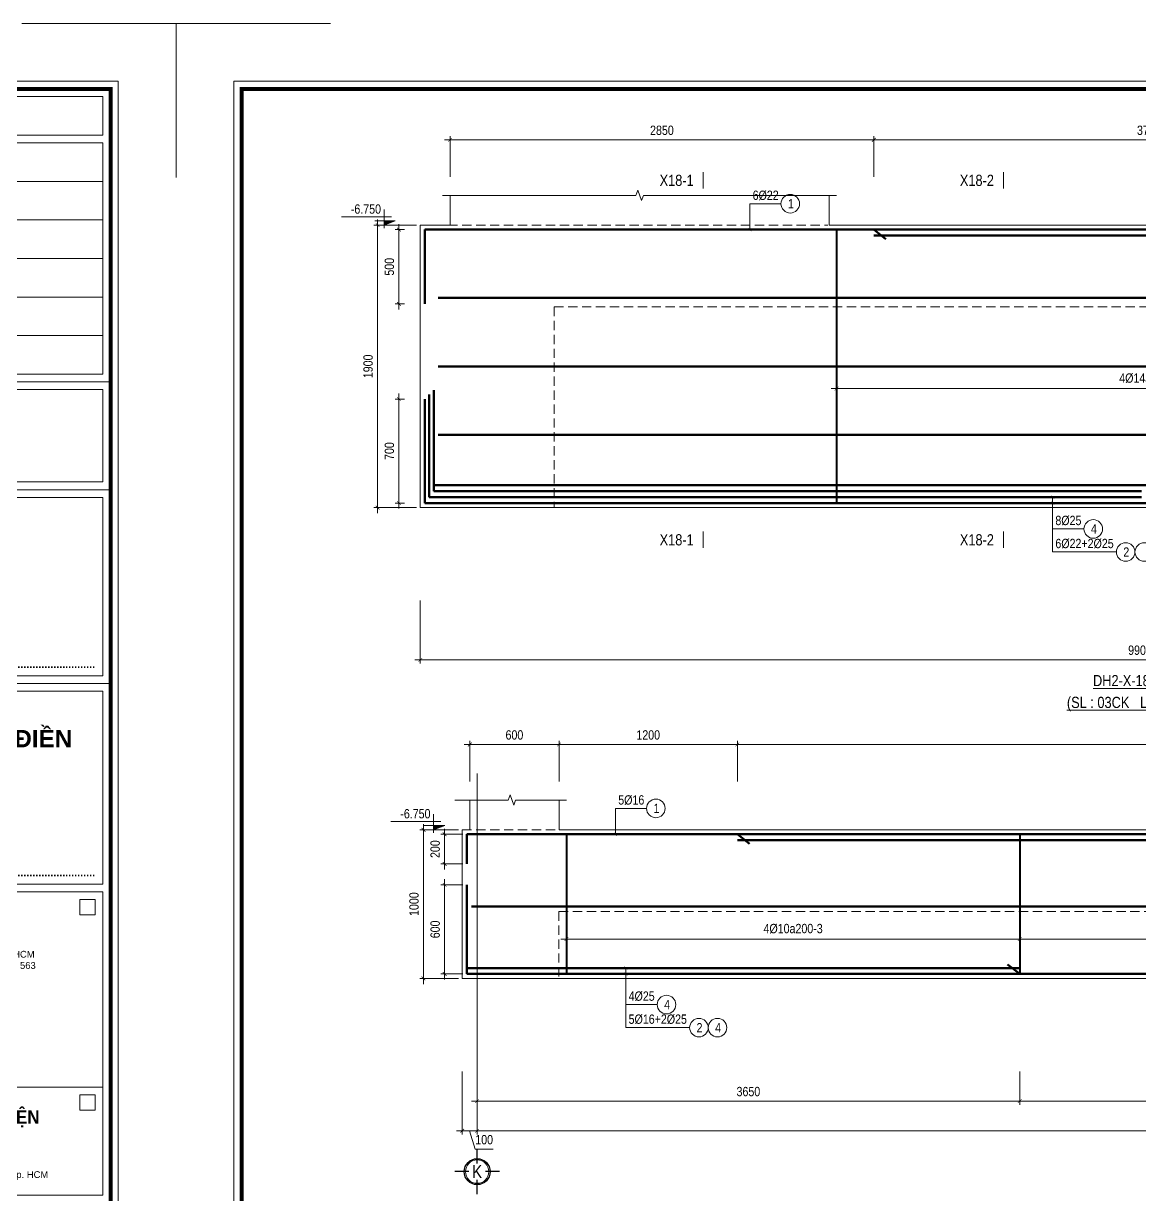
# Model space of a CAD drawing. Header units: millimetres. Extents: x 3014920 to 3563667, y -1638653 to -1356471.
# Drawn here: x 3235599 to 3243106, y -1593807 to -1585927 of the extents above; entities that cross this region are included whole.
import ezdxf
from ezdxf.enums import TextEntityAlignment as Align
from ezdxf.xclip import XClip

# ---------------------------------------------------------------- set-up
doc = ezdxf.new("R2010")
doc.units = ezdxf.units.MM
doc.header["$MEASUREMENT"] = 0
doc.header["$XCLIPFRAME"] = 0
doc.header["$PDMODE"] = 2
for name, pattern in [('6 TANG DIEN HINH 14-15$0$ACAD_ISO10W100', [18, 12, -3, 0, -3]), ('ACAD_ISO04W100', [30, 24, -3, 0, -3]), ('HIDDEN', [0.375, 0.25, -0.125])]:
    doc.linetypes.add(name, pattern=pattern)
doc.layers.get('0').update_dxf_attribs({"lineweight": 9})
doc.layers.get('Defpoints').update_dxf_attribs({"color": 10, "lineweight": 0})
for name, color, linetype, lineweight in [('2', 2, 'Continuous', 20), ('CDAI', 21, 'Continuous', 40), ('CTHEP', 50, 'Continuous', 50), ('DBAO', 90, 'Continuous', 13), ('DGIONG', 130, 'Continuous', 13), ('HATCH', 154, 'Continuous', 9), ('KTH', 154, 'Continuous', 9), ('Net khuat', 8, 'HIDDEN', 13), ('TEXT', 7, 'Continuous', 15), ('TEXT P X', 1, 'Continuous', 9), ('TRUC', 251, 'ACAD_ISO04W100', 9)]:
    doc.layers.add(name, color=color, linetype=linetype, lineweight=lineweight)
doc.layers.add('8', color=8, linetype='Continuous')
doc.styles.add('CHG_XX_Khung ten$0$A1 BORDER$0$ARIAL', font='arial.ttf')
doc.styles.add('CHG_XX_Khung ten$0$A1 BORDER$0$Arial - Bold', font='arialbd.ttf', dxfattribs={"height": 2.5})
doc.styles.add('CHG_XX_Khung ten$0$A1 BORDER$0$Title Block DD$0$Arial - Bold', font='arialbd.ttf', dxfattribs={"height": 2.5})
doc.styles.add('HELVECONDENSE', font='VHELVCN_0.TTF')
doc.styles.add('Star-HelCon', font='VHELVCN_0.TTF')
doc.styles.add('TTP-HelCon', font='VHELVCN_0.TTF')
doc.styles.add('VNI-HELVE-CONDENSE', font='VHELVCN_0.TTF')
doc.dimstyles.new('kc-25', dxfattribs={"dimtxt": 62.5, "dimasz": 20, "dimexe": 20, "dimexo": 50, "dimgap": 25, "dimtad": 3, "dimdec": 0, "dimzin": 0, "dimdsep": 46, "dimtxsty": 'VNI-HELVE-CONDENSE', "dimblk": 'DIM', "dimcen": 2.5, "dimclrd": 256, "dimclre": 154, "dimclrt": 7, "dimaunit": 1, "dimadec": 0, "dimazin": 0, "dimtfac": 1, "dimtdec": 0, "dimtix": 1, "dimtmove": 0, "dimatfit": 3, "dimldrblk": 'DOT', "dimfxl": 1, "dimtolj": 1, "dimtzin": 0, "dimarcsym": 0})
doc.dimstyles.new('TTP-25', dxfattribs={"dimscale": 25, "dimtxt": 2.5, "dimasz": 1, "dimexe": 1, "dimexo": 1, "dimgap": 0.09, "dimtad": 0, "dimdec": 4, "dimrnd": 1, "dimzin": 9, "dimdsep": 46, "dimtxsty": 'TTP-HelCon', "dimblk": 'ARCHTICK', "dimcen": 0.09, "dimdle": 1.5, "dimclrd": 256, "dimclre": 256, "dimclrt": 7, "dimadec": 0, "dimazin": 0, "dimtfac": 1, "dimtdec": 4, "dimtmove": 0, "dimatfit": 3, "dimldrblk": 'ARCHTICK', "dimfxl": 1, "dimtvp": 1, "dimtolj": 1, "dimtzin": 0, "dimarcsym": 0})

# ---------------------------------------------------------------- blocks, each defined once
blk = doc.blocks.new('_ArchTick')
at = {"color": 0, "linetype": 'ByBlock', "const_width": 0.15}
blk.add_lwpolyline([(-0.5, -0.5), (0.5, 0.5)], dxfattribs=at)
blk = doc.blocks.new('*D1313')
at = {"layer": 'Defpoints', "color": 0, "transparency": 16777216}
for p in [(9670, -1910.2), (-230, -2470), (9670, -2895)]:
    blk.add_point(p, dxfattribs=at)
at = {"layer": 'KTH', "lineweight": -2, "transparency": 16777216}
for p, q in [((9670, -1935.2), (9670, -2920)), ((-230, -2495), (-230, -2920)), ((-267.5, -2895), (9707.5, -2895))]:
    blk.add_line(p, q, dxfattribs=at)
at = {"layer": 'KTH', "lineweight": -2, "transparency": 16777216, "xscale": 25, "yscale": 25, "zscale": 25, "rotation": 180}
blk.add_blockref('_ArchTick', (-230, -2895), dxfattribs=at)
at = {"layer": 'KTH', "lineweight": -2, "transparency": 16777216, "xscale": 25, "yscale": 25, "zscale": 25}
blk.add_blockref('_ArchTick', (9670, -2895), dxfattribs=at)
at = {"layer": 'KTH', "color": 7, "transparency": 16777216, "insert": (4720, -2830.1), "char_height": 62.5, "attachment_point": 5, "style": 'TTP-HelCon'}
blk.add_mtext('\\A1;9900/11250', dxfattribs=at)
blk = doc.blocks.new('DIM')
h = blk.add_hatch(color=1)
h.paths.add_polyline_path([(0.49, 0.29, 1), (0.29, 0.49), (-0.19, 0), (0.19, 0)])
h.paths.add_polyline_path([(0.19, 0), (-0.19, 0), (-0.49, -0.29, 1), (-0.29, -0.49)])
at = {"color": 9}
for p, q in [((-0.19, 0), (-1.5, 0)), ((0.19, 0), (1.5, 0))]:
    blk.add_line(p, q, dxfattribs=at)
at = {"color": 1}
for p, q in [((-0.49, -0.29), (0.29, 0.49)), ((-0.29, -0.49), (0.49, 0.29)), ((-0.19, 0), (0.19, 0))]:
    blk.add_line(p, q, dxfattribs=at)
blk.add_arc((-0.39, -0.39), 0.138, 135, 315, dxfattribs=at)
blk = doc.blocks.new('*D1314')
at = {"layer": 'Defpoints', "color": 0, "transparency": 16777216}
for p in [(2570, -572.9), (6770, -572.9), (6770, -1070)]:
    blk.add_point(p, dxfattribs=at)
at = {"layer": 'KTH', "lineweight": -2, "transparency": 16777216}
for p, q in [((2570, -597.9), (2570, -1095)), ((6770, -597.9), (6770, -1095)), ((2532.5, -1070), (6807.5, -1070))]:
    blk.add_line(p, q, dxfattribs=at)
at = {"layer": 'KTH', "lineweight": -2, "transparency": 16777216, "xscale": 25, "yscale": 25, "zscale": 25, "rotation": 180}
blk.add_blockref('_ArchTick', (2570, -1070), dxfattribs=at)
at = {"layer": 'KTH', "lineweight": -2, "transparency": 16777216, "xscale": 25, "yscale": 25, "zscale": 25}
blk.add_blockref('_ArchTick', (6770, -1070), dxfattribs=at)
at = {"layer": 'KTH', "color": 7, "transparency": 16777216, "insert": (4670, -1000.1), "char_height": 62.5, "attachment_point": 5, "style": 'TTP-HelCon'}
blk.add_mtext('\\A1;4Þ14a150-3', dxfattribs=at)
blk = doc.blocks.new('*D1316')
at = {"layer": 'Defpoints', "color": 0, "transparency": 16777216}
for p in [(2820, 604), (2820, 330), (6520, 330)]:
    blk.add_point(p, dxfattribs=at)
at = {"layer": 'KTH', "lineweight": -2, "transparency": 16777216}
for p, q in [((6557.5, 604), (2782.5, 604)), ((2820, 355), (2820, 629)), ((6520, 355), (6520, 629))]:
    blk.add_line(p, q, dxfattribs=at)
at = {"layer": 'KTH', "lineweight": -2, "transparency": 16777216, "xscale": 25, "yscale": 25, "zscale": 25, "rotation": 180}
blk.add_blockref('_ArchTick', (2820, 604), dxfattribs=at)
at = {"layer": 'KTH', "lineweight": -2, "transparency": 16777216, "xscale": 25, "yscale": 25, "zscale": 25}
blk.add_blockref('_ArchTick', (6520, 604), dxfattribs=at)
at = {"layer": 'KTH', "color": 7, "transparency": 16777216, "insert": (4670, 667.8), "char_height": 62.5, "attachment_point": 5, "style": 'TTP-HelCon'}
blk.add_mtext('\\A1;3700', dxfattribs=at)
blk = doc.blocks.new('*D1317')
at = {"layer": 'Defpoints', "color": 0, "transparency": 16777216}
for p in [(-30, 604), (-30, 330), (2820, 330)]:
    blk.add_point(p, dxfattribs=at)
at = {"layer": 'KTH', "lineweight": -2, "transparency": 16777216}
for p, q in [((2857.5, 604), (-67.5, 604)), ((-30, 355), (-30, 629)), ((2820, 355), (2820, 629))]:
    blk.add_line(p, q, dxfattribs=at)
at = {"layer": 'KTH', "lineweight": -2, "transparency": 16777216, "xscale": 25, "yscale": 25, "zscale": 25, "rotation": 180}
blk.add_blockref('_ArchTick', (-30, 604), dxfattribs=at)
at = {"layer": 'KTH', "lineweight": -2, "transparency": 16777216, "xscale": 25, "yscale": 25, "zscale": 25}
blk.add_blockref('_ArchTick', (2820, 604), dxfattribs=at)
at = {"layer": 'KTH', "color": 7, "transparency": 16777216, "insert": (1395, 667.8), "char_height": 62.5, "attachment_point": 5, "style": 'TTP-HelCon'}
blk.add_mtext('\\A1;2850', dxfattribs=at)
blk = doc.blocks.new('MC')
at = {"layer": 'CTHEP', "const_width": 10, "elevation": 0}
blk.add_lwpolyline([(36, 150), (36, 0)], dxfattribs=at)
at = {"layer": 'TEXT', "style": 'TTP-HelCon'}
blk.add_attdef('A', text='', height=100, dxfattribs=at).set_placement((-50, 26), align=Align.RIGHT)
blk = doc.blocks.new('*D1318')
at = {"layer": 'Defpoints', "color": 0, "transparency": 16777216}
for p in [(-312.1, 0), (-374.2, -500), (-312.1, -500)]:
    blk.add_point(p, dxfattribs=at)
at = {"layer": 'KTH', "lineweight": -2, "transparency": 16777216}
for p, q in [((-337.1, 0), (-399.2, 0)), ((-374.2, 37.5), (-374.2, -537.5)), ((-337.1, -500), (-399.2, -500))]:
    blk.add_line(p, q, dxfattribs=at)
at = {"layer": 'KTH', "lineweight": -2, "transparency": 16777216, "xscale": 25, "yscale": 25, "zscale": 25}
for p, rotation in [((-374.2, 0), 90), ((-374.2, -500), 270)]:
    blk.add_blockref('_ArchTick', p, dxfattribs=dict(at, rotation=rotation))
at = {"layer": 'KTH', "color": 7, "transparency": 16777216, "insert": (-438.1, -250), "char_height": 62.5, "attachment_point": 5, "rotation": 90, "style": 'TTP-HelCon'}
blk.add_mtext('\\A1;500', dxfattribs=at)
blk = doc.blocks.new('*D1319')
at = {"layer": 'Defpoints', "color": 0, "transparency": 16777216}
for p in [(-312.1, -1140), (-374.2, -1840), (-312.1, -1840)]:
    blk.add_point(p, dxfattribs=at)
at = {"layer": 'KTH', "lineweight": -2, "transparency": 16777216}
for p, q in [((-374.2, -1102.5), (-374.2, -1877.5)), ((-337.1, -1140), (-399.2, -1140)), ((-337.1, -1840), (-399.2, -1840))]:
    blk.add_line(p, q, dxfattribs=at)
at = {"layer": 'KTH', "lineweight": -2, "transparency": 16777216, "xscale": 25, "yscale": 25, "zscale": 25}
for p, rotation in [((-374.2, -1140), 90), ((-374.2, -1840), 270)]:
    blk.add_blockref('_ArchTick', p, dxfattribs=dict(at, rotation=rotation))
at = {"layer": 'KTH', "color": 7, "transparency": 16777216, "insert": (-438.1, -1490), "char_height": 62.5, "attachment_point": 5, "rotation": 90, "style": 'TTP-HelCon'}
blk.add_mtext('\\A1;700', dxfattribs=at)
blk = doc.blocks.new('CODE')
at = {"layer": 'DBAO'}
for p, q in [((-62.5, -20), (-62.5, 105)), ((-62.5, 0), (-137.5, 30)), ((-137.5, 30), (0, 30)), ((-137.5, 0), (0, 0)), ((-112.5, 55), (223.6, 55))]:
    blk.add_line(p, q, dxfattribs=at)
at = {"layer": 'HATCH', "color": 1}
blk.add_solid([(-62.5, 0), (-137.5, 30), (-62.5, 30)], dxfattribs=at)
blk = doc.blocks.new('*D1322')
at = {"layer": 'Defpoints', "color": 0, "transparency": 16777216}
for p in [(-517.4, 30), (-230, 30), (-230, -1870)]:
    blk.add_point(p, dxfattribs=at)
at = {"layer": 'KTH', "lineweight": -2, "transparency": 16777216}
for p, q in [((-255, 30), (-542.4, 30)), ((-517.4, -1907.5), (-517.4, 67.5)), ((-255, -1870), (-542.4, -1870))]:
    blk.add_line(p, q, dxfattribs=at)
at = {"layer": 'KTH', "lineweight": -2, "transparency": 16777216, "xscale": 25, "yscale": 25, "zscale": 25}
for p, rotation in [((-517.4, 30), 90), ((-517.4, -1870), 270)]:
    blk.add_blockref('_ArchTick', p, dxfattribs=dict(at, rotation=rotation))
at = {"layer": 'KTH', "color": 7, "transparency": 16777216, "insert": (-581.2, -920), "char_height": 62.5, "attachment_point": 5, "rotation": 90, "style": 'TTP-HelCon'}
blk.add_mtext('\\A1;1900', dxfattribs=at)
blk = doc.blocks.new('*D1884')
at = {"layer": 'Defpoints', "color": 0, "transparency": 16777216}
for p in [(45046.6, -4494.2), (44785.1, -5494.2), (45046.6, -5494.2)]:
    blk.add_point(p, dxfattribs=at)
at = {"layer": 'KTH', "lineweight": -2, "transparency": 16777216}
for p, q in [((44785.1, -4456.7), (44785.1, -5531.7)), ((45021.6, -4494.2), (44760.1, -4494.2)), ((45021.6, -5494.2), (44760.1, -5494.2))]:
    blk.add_line(p, q, dxfattribs=at)
at = {"layer": 'KTH', "lineweight": -2, "transparency": 16777216, "xscale": 25, "yscale": 25, "zscale": 25}
for p, rotation in [((44785.1, -4494.2), 90), ((44785.1, -5494.2), 270)]:
    blk.add_blockref('_ArchTick', p, dxfattribs=dict(at, rotation=rotation))
at = {"layer": 'KTH', "color": 7, "transparency": 16777216, "insert": (44721.3, -4994.2), "char_height": 62.5, "attachment_point": 5, "rotation": 90, "style": 'TTP-HelCon'}
blk.add_mtext('\\A1;1000', dxfattribs=at)
blk = doc.blocks.new('*D1885')
at = {"layer": 'Defpoints', "color": 0, "transparency": 16777216}
for p in [(45075.6, -4524.2), (44927.4, -4724.2), (45075.6, -4724.2)]:
    blk.add_point(p, dxfattribs=at)
at = {"layer": 'KTH', "lineweight": -2, "transparency": 16777216}
for p, q in [((44927.4, -4486.7), (44927.4, -4761.7)), ((45050.6, -4524.2), (44902.4, -4524.2)), ((45050.6, -4724.2), (44902.4, -4724.2))]:
    blk.add_line(p, q, dxfattribs=at)
at = {"layer": 'KTH', "lineweight": -2, "transparency": 16777216, "xscale": 25, "yscale": 25, "zscale": 25}
for p, rotation in [((44927.4, -4524.2), 90), ((44927.4, -4724.2), 270)]:
    blk.add_blockref('_ArchTick', p, dxfattribs=dict(at, rotation=rotation))
at = {"layer": 'KTH', "color": 7, "transparency": 16777216, "insert": (44863.6, -4624.2), "char_height": 62.5, "attachment_point": 5, "rotation": 90, "style": 'TTP-HelCon'}
blk.add_mtext('\\A1;200', dxfattribs=at)
blk = doc.blocks.new('*D1886')
at = {"layer": 'Defpoints', "color": 0, "transparency": 16777216}
for p in [(45075.6, -4864.2), (44927.4, -5464.2), (45075.6, -5464.2)]:
    blk.add_point(p, dxfattribs=at)
at = {"layer": 'KTH', "lineweight": -2, "transparency": 16777216}
for p, q in [((45050.6, -4864.2), (44902.4, -4864.2)), ((44927.4, -4826.7), (44927.4, -5501.7)), ((45050.6, -5464.2), (44902.4, -5464.2))]:
    blk.add_line(p, q, dxfattribs=at)
at = {"layer": 'KTH', "lineweight": -2, "transparency": 16777216, "xscale": 25, "yscale": 25, "zscale": 25}
for p, rotation in [((44927.4, -4864.2), 90), ((44927.4, -5464.2), 270)]:
    blk.add_blockref('_ArchTick', p, dxfattribs=dict(at, rotation=rotation))
at = {"layer": 'KTH', "color": 7, "transparency": 16777216, "insert": (44863.6, -5164.2), "char_height": 62.5, "attachment_point": 5, "rotation": 90, "style": 'TTP-HelCon'}
blk.add_mtext('\\A1;600', dxfattribs=at)
blk = doc.blocks.new('*D1887')
at = {"layer": 'Defpoints', "color": 0, "transparency": 16777216}
for p in [(45696.6, -3920.2), (45096.6, -4194.2), (45696.6, -4194.2)]:
    blk.add_point(p, dxfattribs=at)
at = {"layer": 'KTH', "lineweight": -2, "transparency": 16777216}
for p, q in [((45059.1, -3920.2), (45734.1, -3920.2)), ((45096.6, -4169.2), (45096.6, -3895.2)), ((45696.6, -4169.2), (45696.6, -3895.2))]:
    blk.add_line(p, q, dxfattribs=at)
at = {"layer": 'KTH', "lineweight": -2, "transparency": 16777216, "xscale": 25, "yscale": 25, "zscale": 25, "rotation": 180}
blk.add_blockref('_ArchTick', (45096.6, -3920.2), dxfattribs=at)
at = {"layer": 'KTH', "lineweight": -2, "transparency": 16777216, "xscale": 25, "yscale": 25, "zscale": 25}
blk.add_blockref('_ArchTick', (45696.6, -3920.2), dxfattribs=at)
at = {"layer": 'KTH', "color": 7, "transparency": 16777216, "insert": (45396.6, -3856.3), "char_height": 62.5, "attachment_point": 5, "style": 'TTP-HelCon'}
blk.add_mtext('\\A1;600', dxfattribs=at)
blk = doc.blocks.new('dau truc')
blk.add_circle((0, 0), 180)
at = {"layer": '8'}
for p, q in [((0, 127), (0, 345)), ((-127, 0), (-345, 0)), ((0, -345), (0, -127)), ((345, 0), (127, 0))]:
    blk.add_line(p, q, dxfattribs=at)
blk.add_circle((0, 0), 200, dxfattribs=at)
at = {"layer": 'TEXT', "style": 'HELVECONDENSE'}
blk.add_attdef('A', text='', height=233, dxfattribs=at).set_placement((0, 0), align=Align.MIDDLE)
blk = doc.blocks.new('*D1909')
at = {"layer": 'Defpoints', "color": 0, "transparency": 16777216}
for p in [(48795.6, -6094.5), (51945.6, -6094.5), (51945.6, -6319.5)]:
    blk.add_point(p, dxfattribs=at)
at = {"layer": 'KTH', "lineweight": -2, "transparency": 16777216}
for p, q in [((48795.6, -6119.5), (48795.6, -6344.5)), ((51945.6, -6119.5), (51945.6, -6344.5)), ((48758.1, -6319.5), (51983.1, -6319.5))]:
    blk.add_line(p, q, dxfattribs=at)
at = {"layer": 'KTH', "lineweight": -2, "transparency": 16777216, "xscale": 25, "yscale": 25, "zscale": 25, "rotation": 180}
blk.add_blockref('_ArchTick', (48795.6, -6319.5), dxfattribs=at)
at = {"layer": 'KTH', "lineweight": -2, "transparency": 16777216, "xscale": 25, "yscale": 25, "zscale": 25}
blk.add_blockref('_ArchTick', (51945.6, -6319.5), dxfattribs=at)
at = {"layer": 'KTH', "color": 7, "transparency": 16777216, "insert": (50370.6, -6255.7), "char_height": 62.5, "attachment_point": 5, "style": 'TTP-HelCon'}
blk.add_mtext('\\A1;3150', dxfattribs=at)
blk = doc.blocks.new('*D1910')
at = {"layer": 'Defpoints', "color": 0, "transparency": 16777216}
for p in [(45145.2, -6094.2, 0), (48795.6, -6094.5), (48795.6, -6319.5)]:
    blk.add_point(p, dxfattribs=at)
at = {"layer": 'KTH', "lineweight": -2, "transparency": 16777216}
for p, q in [((45145.2, -6119.2), (45145.2, -6344.5)), ((48795.6, -6119.5), (48795.6, -6344.5)), ((45107.7, -6319.5), (48833.1, -6319.5))]:
    blk.add_line(p, q, dxfattribs=at)
at = {"layer": 'KTH', "lineweight": -2, "transparency": 16777216, "xscale": 25, "yscale": 25, "zscale": 25, "rotation": 180}
blk.add_blockref('_ArchTick', (45145.2, -6319.5), dxfattribs=at)
at = {"layer": 'KTH', "lineweight": -2, "transparency": 16777216, "xscale": 25, "yscale": 25, "zscale": 25}
blk.add_blockref('_ArchTick', (48795.6, -6319.5), dxfattribs=at)
at = {"layer": 'KTH', "color": 7, "transparency": 16777216, "insert": (46970.4, -6255.7), "char_height": 62.5, "attachment_point": 5, "style": 'TTP-HelCon'}
blk.add_mtext('\\A1;3650', dxfattribs=at)
blk = doc.blocks.new('*D1911')
at = {"layer": 'Defpoints', "color": 0, "transparency": 16777216}
for p in [(45145.2, -6094.2, 0), (55595.2, -6094.2, 0), (55595.2, -6519.1, 0)]:
    blk.add_point(p, dxfattribs=at)
at = {"layer": 'KTH', "lineweight": -2, "transparency": 16777216}
for p, q in [((45145.2, -6119.2, 0), (45145.2, -6544.1, 0)), ((55595.2, -6119.2, 0), (55595.2, -6544.1, 0)), ((45107.7, -6519.1, 0), (55632.7, -6519.1, 0))]:
    blk.add_line(p, q, dxfattribs=at)
at = {"layer": 'KTH', "lineweight": -2, "transparency": 16777216, "xscale": 25, "yscale": 25, "zscale": 25, "rotation": 180}
blk.add_blockref('_ArchTick', (45145.2, -6519.1, 0), dxfattribs=at)
at = {"layer": 'KTH', "lineweight": -2, "transparency": 16777216, "xscale": 25, "yscale": 25, "zscale": 25}
blk.add_blockref('_ArchTick', (55595.2, -6519.1, 0), dxfattribs=at)
at = {"layer": 'KTH', "color": 7, "transparency": 16777216, "insert": (50370.2, -6455.3, 0), "char_height": 62.5, "attachment_point": 5, "style": 'TTP-HelCon'}
blk.add_mtext('\\A1;10450', dxfattribs=at)
blk = doc.blocks.new('*D1912')
at = {"layer": 'Defpoints', "color": 0, "transparency": 16777216}
for p in [(48795.6, -5053.9), (51945.6, -5053.9), (51945.6, -5229.7)]:
    blk.add_point(p, dxfattribs=at)
at = {"layer": 'KTH', "lineweight": -2, "transparency": 16777216}
for p, q in [((48795.6, -5078.9), (48795.6, -5254.7)), ((51945.6, -5078.9), (51945.6, -5254.7)), ((48758.1, -5229.7), (51983.1, -5229.7))]:
    blk.add_line(p, q, dxfattribs=at)
at = {"layer": 'KTH', "lineweight": -2, "transparency": 16777216, "xscale": 25, "yscale": 25, "zscale": 25, "rotation": 180}
blk.add_blockref('_ArchTick', (48795.6, -5229.7), dxfattribs=at)
at = {"layer": 'KTH', "lineweight": -2, "transparency": 16777216, "xscale": 25, "yscale": 25, "zscale": 25}
blk.add_blockref('_ArchTick', (51945.6, -5229.7), dxfattribs=at)
at = {"layer": 'KTH', "color": 7, "transparency": 16777216, "insert": (50370.6, -5159.8), "char_height": 62.5, "attachment_point": 5, "style": 'TTP-HelCon'}
blk.add_mtext('\\A1;4Þ14a300-3', dxfattribs=at)
blk = doc.blocks.new('*D1915')
at = {"layer": 'Defpoints', "color": 0, "transparency": 16777216}
for p in [(45746.6, -5072.2), (48795.6, -5048.2), (48795.6, -5229.7)]:
    blk.add_point(p, dxfattribs=at)
at = {"layer": 'KTH', "lineweight": -2, "transparency": 16777216}
for p, q in [((45746.6, -5097.2), (45746.6, -5254.7)), ((48795.6, -5073.2), (48795.6, -5254.7)), ((45709.1, -5229.7), (48833.1, -5229.7))]:
    blk.add_line(p, q, dxfattribs=at)
at = {"layer": 'KTH', "lineweight": -2, "transparency": 16777216, "xscale": 25, "yscale": 25, "zscale": 25, "rotation": 180}
blk.add_blockref('_ArchTick', (45746.6, -5229.7), dxfattribs=at)
at = {"layer": 'KTH', "lineweight": -2, "transparency": 16777216, "xscale": 25, "yscale": 25, "zscale": 25}
blk.add_blockref('_ArchTick', (48795.6, -5229.7), dxfattribs=at)
at = {"layer": 'KTH', "color": 7, "transparency": 16777216, "insert": (47271.1, -5159.8), "char_height": 62.5, "attachment_point": 5, "style": 'TTP-HelCon'}
blk.add_mtext('\\A1;4Þ10a200-3', dxfattribs=at)
blk = doc.blocks.new('*D1917')
at = {"layer": 'Defpoints', "color": 0, "transparency": 16777216}
for p in [(46896.6, -3920.2), (46896.6, -4194.2), (53846.6, -4194.2)]:
    blk.add_point(p, dxfattribs=at)
at = {"layer": 'KTH', "lineweight": -2, "transparency": 16777216}
for p, q in [((53884.1, -3920.2), (46859.1, -3920.2)), ((46896.6, -4169.2), (46896.6, -3895.2)), ((53846.6, -4169.2), (53846.6, -3895.2))]:
    blk.add_line(p, q, dxfattribs=at)
at = {"layer": 'KTH', "lineweight": -2, "transparency": 16777216, "xscale": 25, "yscale": 25, "zscale": 25, "rotation": 180}
blk.add_blockref('_ArchTick', (46896.6, -3920.2), dxfattribs=at)
at = {"layer": 'KTH', "lineweight": -2, "transparency": 16777216, "xscale": 25, "yscale": 25, "zscale": 25}
blk.add_blockref('_ArchTick', (53846.6, -3920.2), dxfattribs=at)
at = {"layer": 'KTH', "color": 7, "transparency": 16777216, "insert": (50371.6, -3856.3), "char_height": 62.5, "attachment_point": 5, "style": 'TTP-HelCon'}
blk.add_mtext('\\A1;6950', dxfattribs=at)
blk = doc.blocks.new('*D1918')
at = {"layer": 'Defpoints', "color": 0, "transparency": 16777216}
for p in [(45696.6, -3920.2), (45696.6, -4194.2), (46896.6, -4194.2)]:
    blk.add_point(p, dxfattribs=at)
at = {"layer": 'KTH', "lineweight": -2, "transparency": 16777216}
for p, q in [((46934.1, -3920.2), (45659.1, -3920.2)), ((45696.6, -4169.2), (45696.6, -3895.2)), ((46896.6, -4169.2), (46896.6, -3895.2))]:
    blk.add_line(p, q, dxfattribs=at)
at = {"layer": 'KTH', "lineweight": -2, "transparency": 16777216, "xscale": 25, "yscale": 25, "zscale": 25, "rotation": 180}
blk.add_blockref('_ArchTick', (45696.6, -3920.2), dxfattribs=at)
at = {"layer": 'KTH', "lineweight": -2, "transparency": 16777216, "xscale": 25, "yscale": 25, "zscale": 25}
blk.add_blockref('_ArchTick', (46896.6, -3920.2), dxfattribs=at)
at = {"layer": 'KTH', "color": 7, "transparency": 16777216, "insert": (46296.6, -3856.3), "char_height": 62.5, "attachment_point": 5, "style": 'TTP-HelCon'}
blk.add_mtext('\\A1;1200', dxfattribs=at)
blk = doc.blocks.new('*D1920')
at = {"layer": 'Defpoints', "color": 0, "transparency": 16777216}
for p in [(45045.6, -6094.2, 0), (45145.2, -6094.2, 0), (45045.6, -6519.1, 0)]:
    blk.add_point(p, dxfattribs=at)
at = {"layer": 'KTH', "lineweight": -2, "transparency": 16777216}
for p, q in [((45045.6, -6119.2, 0), (45045.6, -6544.1, 0)), ((45145.2, -6119.2, 0), (45145.2, -6544.1, 0)), ((45182.7, -6519.1, 0), (45008.1, -6519.1, 0)), ((45095.4, -6519.1, 0), (45132.6, -6643.2, 0)), ((45132.6, -6643.2, 0), (45253.3, -6643.2, 0))]:
    blk.add_line(p, q, dxfattribs=at)
at = {"layer": 'KTH', "lineweight": -2, "transparency": 16777216, "xscale": 25, "yscale": 25, "zscale": 25, "rotation": 180}
blk.add_blockref('_ArchTick', (45045.6, -6519.1, 0), dxfattribs=at)
at = {"layer": 'KTH', "lineweight": -2, "transparency": 16777216, "xscale": 25, "yscale": 25, "zscale": 25}
blk.add_blockref('_ArchTick', (45145.2, -6519.1, 0), dxfattribs=at)
at = {"layer": 'KTH', "color": 7, "transparency": 16777216, "insert": (45193, -6579.4, 0), "char_height": 62.5, "attachment_point": 5, "style": 'TTP-HelCon'}
blk.add_mtext('\\A1;100', dxfattribs=at)
blk = doc.blocks.new('2X-16')
at = {"layer": 'CTHEP'}
for p, q in [((2600745.79848, -2095117.39781, 0), (2574476.29098, -2095117.39781, 0)), ((2600745.79848, -2095577.39781, 0), (2574476.29098, -2095577.39781, 0)), ((2600745.79848, -2096037.39781, 0), (2574476.29098, -2096037.39781, 0))]:
    blk.add_line(p, q, dxfattribs=at)
for points in [[(2574406.29848, -2094657.39131), (2600746.79848, -2094657.39131), (2600746.79848, -2095157.39131)], [(2574406.29848, -2096497.39131), (2600746.79848, -2096497.39131), (2600746.79848, -2095737.3913)]]:
    blk.add_lwpolyline(points, dxfattribs=at)
at = {"layer": 'DBAO', "linetype": 'Continuous', "flags": 128}
blk.add_lwpolyline([(2600776.79848, -2096527.39131), (2574376.29848, -2096527.39131), (2574376.29848, -2094627.39131)], dxfattribs=at)
blk = doc.blocks.new('CHG_XX_Khung ten')
for p, q in [((687, 501), (824, 501)), ((687, 473), (824, 473)), ((687, 422.69), (824, 422.69))]:
    blk.add_line(p, q)
for points in [[(15, 579), (826, 579), (826, 15), (15, 15)], [(816, 362.62), (820, 362.62), (820, 366.62), (816, 366.62)], [(816, 311.93), (820, 311.93), (820, 315.93), (816, 315.93)]]:
    blk.add_lwpolyline(points, close=True)
at = {"color": 4, "linetype": 'Continuous', "const_width": 1}
blk.add_lwpolyline([(17, 577), (824, 577), (824, 17), (17, 17)], close=True, dxfattribs=at)
at = {"linetype": 'Continuous'}
for points in [[(822, 565), (689, 565), (689, 575), (822, 575)], [(822, 553), (689, 553), (689, 563), (822, 563)], [(822, 543), (689, 543), (689, 553), (822, 553)], [(822, 533), (689, 533), (689, 543), (822, 543)], [(822, 523), (689, 523), (689, 533), (822, 533)], [(822, 513), (689, 513), (689, 523), (822, 523)], [(822, 503), (689, 503), (689, 513), (822, 513)], [(689, 499), (822, 499), (822, 475), (689, 475)], [(689, 471), (822, 471), (822, 424.69), (689, 424.69)], [(689, 368.62), (822, 368.62), (822, 317.93), (689, 317.93)], [(689, 317.93), (822, 317.93), (822, 289.93), (689, 289.93)]]:
    blk.add_lwpolyline(points, close=True, dxfattribs=at)
at = {"layer": 'Defpoints', "color": 1, "ltscale": 2}
for points in [[(40.06, 594), (0, 594), (0, 554)], [(800.94, 594), (841, 594), (841, 554)]]:
    blk.add_lwpolyline(points, dxfattribs=at)
at = {"style": 'CHG_XX_Khung ten$0$A1 BORDER$0$Title Block DD$0$Arial - Bold'}
for p in [(820, 427.69), (820, 373.62)]:
    blk.add_text('.....................................................', height=2, dxfattribs=at).set_placement(p, align=Align.MIDDLE_RIGHT)
at = {"ltscale": 10}
for s, insert, char_height, width, attachment_point, style in [('Địa chỉ: 37 Trần Ngọc Diện, P.Thảo Điền, Quận 2, Tp. HCM\\PTel: (84.8) 35 191 561 – 35 191 562, Fax: (84.8) 35 191 563\\PEmail: hcmc@htt-group.com', (739.49, 345.2), 1.75, 83.001, 7, 'CHG_XX_Khung ten$0$A1 BORDER$0$ARIAL'), ('{\\W0.9;CÔNG TY TNHH TVTK CƠ ĐIỆN \\PĐỒNG TÂM}', (739.49, 311.93), 3.5, 76.248, 1, 'CHG_XX_Khung ten$0$A1 BORDER$0$Arial - Bold'), ('\\pt8.75;Địa chỉ: 168 Xô Viết Nghệ Tĩnh, P.21, Q. Bình Thạnh, Tp. HCM \\P\\ptz;Tel: (084.28) 3898 0958', (739.49, 290.93), 1.75, 83.001, 7, 'CHG_XX_Khung ten$0$A1 BORDER$0$ARIAL')]:
    blk.add_mtext(s, dxfattribs=dict(at, insert=insert, char_height=char_height, width=width, attachment_point=attachment_point, style=style))
at = {"ltscale": 10, "insert": (755.91, 410.64), "char_height": 4.5, "width": 121.2929, "attachment_point": 2, "style": 'CHG_XX_Khung ten$0$A1 BORDER$0$Title Block DD$0$Arial - Bold', "bg_fill": 2}
blk.add_mtext('CÔNG TY CỔ PHẦN THIÊN PHÚC ĐIỀN', dxfattribs=at)
at = {"linetype": 'Continuous'}
blk.add_lwpolyline([(689, 420.69), (822, 420.69), (822, 370.62), (689, 370.62)], close=True, dxfattribs=at)
blk = doc.blocks.new('2X-18')
at = {"layer": 'CDAI'}
blk.add_lwpolyline([(2569.99119, 0), (2569.99119, -1840)], dxfattribs=at)
at = {"layer": 'CTHEP'}
for p, q in [((-200, 0), (-200, -500)), ((2901.41709, -64.5255), (2819.99119, 0)), ((9570.00164, -460), (-109.77365, -460)), ((9569.99969, -920), (-109.77365, -920)), ((-140, -1080), (-140, -1760)), ((-200, -1140), (-200, -1840)), ((-170, -1110), (-170, -1800)), ((9569.99969, -1380), (-109.77365, -1380))]:
    blk.add_line(p, q, dxfattribs=at)
for points in [[(-200, 0), (9639.99282, 0), (9639.99282, -500)], [(2819.99119, -40), (6520.00165, -40)], [(9579.97516, -1720), (-140, -1720)], [(4619.99119, -1800), (-170, -1800)], [(4619.99119, -1760), (-140, -1760)], [(-200, -1840), (9639.99282, -1840)]]:
    blk.add_lwpolyline(points, dxfattribs=at)
at = {"layer": 'DBAO', "linetype": 'Continuous'}
for p, q in [((-30.00883, 230), (-30.00883, 30)), ((2519.99119, 230), (2519.99119, 30)), ((-230, 30), (-30.00883, 30)), ((2519.99119, 30), (6820.00164, 30))]:
    blk.add_line(p, q, dxfattribs=at)
at = {"layer": 'DBAO', "linetype": 'Continuous', "flags": 128}
blk.add_lwpolyline([(9670.00165, -1870), (-230.00883, -1870), (-230.00883, 30)], dxfattribs=at)
at = {"layer": 'DGIONG', "linetype": 'Continuous', "flags": 128}
blk.add_lwpolyline([(2569.99119, 230), (1269.99119, 230), (1257.49119, 195.65653), (1232.49119, 264.34347), (1219.99119, 230), (-80.0075, 230)], dxfattribs=at)
at = {"layer": 'DGIONG'}
for centre in [(2258.20279, 173.92734), (4296.28581, -2013.93133), (4514.17531, -2168.91234), (4639.17531, -2168.91234)]:
    blk.add_circle(centre, 62.5, dxfattribs=at)
at = {"layer": 'Net khuat', "ltscale": 250}
for p, q in [((-230, 30), (2509.82785, 30)), ((669.98956, -519.96736), (8770.00004, -519.98528)), ((669.98956, -519.96736), (669.98956, -1870))]:
    blk.add_line(p, q, dxfattribs=at)
ref = blk.add_blockref('MC', (1646.11142, 388.14082), dxfattribs=dict(xscale=-0.75, yscale=0.75, zscale=0.75, rotation=180))
ref.add_attrib('A', 'X18-1', dxfattribs={"layer": 'TEXT', "height": 75, "style": 'TTP-HelCon'}).set_placement((1608.61142, 294.01039), align=Align.RIGHT)
ref = blk.add_blockref('MC', (3665.57662, 388.14082), dxfattribs=dict(xscale=-0.75, yscale=0.75, zscale=0.75, rotation=180))
ref.add_attrib('A', 'X18-2', dxfattribs={"layer": 'TEXT', "height": 75, "style": 'TTP-HelCon'}).set_placement((3628.07662, 294.01039), align=Align.RIGHT)
ref = blk.add_blockref('MC', (1646.11142, -2030.46061), dxfattribs=dict(xscale=-0.75, yscale=0.75, zscale=0.75, rotation=180))
ref.add_attrib('A', 'X18-1', dxfattribs={"layer": 'TEXT', "height": 75, "style": 'TTP-HelCon'}).set_placement((1608.61142, -2124.59104), align=Align.RIGHT)
ref = blk.add_blockref('MC', (3665.57662, -2030.46061), dxfattribs=dict(xscale=-0.75, yscale=0.75, zscale=0.75, rotation=180))
ref.add_attrib('A', 'X18-2', dxfattribs={"layer": 'TEXT', "height": 75, "style": 'TTP-HelCon'}).set_placement((3628.07662, -2124.59104), align=Align.RIGHT)
at = {"layer": 'KTH', "linetype": 'Continuous', "xscale": -1}
blk.add_blockref('CODE', (-536.74358, 30), dxfattribs=at)
at = {"layer": 'TEXT', "style": 'TTP-HelCon'}
for s, p in [('6Þ22', (2005.21456, 199.78028, 0)), ('8Þ25', (4041.36744, -1988.07839, 0)), ('6Þ22+2Þ25', (4041.36744, -2143.05939, 0))]:
    blk.add_text(s, height=62.5, dxfattribs=at).set_placement(p)
blk.add_text('-6.750', height=62.5, dxfattribs=at).set_placement((-494.47691, 106.99499), align=Align.RIGHT)
at = {"layer": 'TEXT', "style": 'Star-HelCon'}
for s, p in [('1', (2262.36946, 173.92734)), ('4', (4300.45248, -2013.93133)), ('2', (4518.34198, -2168.91234))]:
    blk.add_text(s, height=62.5, dxfattribs=at).set_placement(p, align=Align.MIDDLE)
at = {"layer": 'TEXT', "style": 'TTP-HelCon'}
for s, p in [('%%UDH2-X-18(700x1900)', (4702.80227, -3071.64574)), ('%%U(SL : 03CK   L = 9.900/11.250)', (4702.80227, -3218.54033))]:
    blk.add_text(s, height=75, dxfattribs=at).set_placement(p, align=Align.CENTER)
at = {"layer": 'KTH'}
for base, p1, p2, picture, middle in [((-30.0075, 604.00461), (2819.99119, 330), (-30.0075, 330), '*D1317', (1394.99185, 667.83794)), ((2819.99119, 604.00461), (6520.00165, 330), (2819.99119, 330), '*D1316', (4669.99642, 667.83794))]:
    dim = blk.add_linear_dim(base=base, p1=p1, p2=p2, dimstyle='TTP-25', override={"dimtmove": 1}, dxfattribs=at)
    dim.commit()
    dim.dimension.update_dxf_attribs({"geometry": picture, "text_midpoint": middle})
for base, p1, p2, picture, middle in [((-517.37334, 30), (-230.00883, -1870), (-230.00883, 30), '*D1322', (-581.20667, -920)), ((-374.24358, -500), (-312.12179, 0), (-312.12179, -500), '*D1318', (-438.07691, -250)), ((-374.24358, -1840), (-312.12179, -1140), (-312.12179, -1840), '*D1319', (-438.07691, -1490))]:
    dim = blk.add_linear_dim(base=base, p1=p1, p2=p2, angle=90, dimstyle='TTP-25', override={"dimtmove": 1}, dxfattribs=at)
    dim.commit()
    dim.dimension.update_dxf_attribs({"geometry": picture, "text_midpoint": middle})
at = {"layer": 'KTH', "color": 1}
dim = blk.add_linear_dim(base=(6770.00164, -1070), p1=(2569.99119, -572.86333), p2=(6770.00164, -572.86333), text='4Þ14a150-3', dimstyle='TTP-25', override={"dimtmove": 1}, dxfattribs=at)
dim.commit()
dim.dimension.update_dxf_attribs({"geometry": '*D1314', "text_midpoint": (4669.99642, -1000.08333)})
at = {"layer": 'KTH'}
dim = blk.add_linear_dim(base=(9669.9912, -2894.95574), p1=(-230.01044, -2470), p2=(9669.9912, -1910.21576), angle=180, text='<>/11250', dimstyle='TTP-25', override={"dimtmove": 1}, dxfattribs=at)
dim.commit()
dim.dimension.update_dxf_attribs({"geometry": '*D1313', "text_midpoint": (4719.99038, -2830.1224)})
at = {"layer": 'DGIONG'}
for points in [[(1986.70279, 0), (1986.70253, 173.92734), (2195.70279, 173.92734)], [(4022.85556, -1800), (4022.85541, -2013.93133), (4233.78581, -2013.93133)], [(4022.85552, -1840), (4022.85541, -2168.91234), (4451.67531, -2168.91234)]]:
    blk.add_leader(points, dimstyle='kc-25', override={"dimtad": 0, "dimldrblk": 'ArchTick', "dimfxl": 100, "dimarcsym": 1}, dxfattribs=at)
blk = doc.blocks.new('2X-19')
at = {"layer": 'CDAI'}
for points in [[(45746.55036, -4524.16585), (45746.55036, -5464.16585)], [(48795.55177, -4524.16585), (48795.55177, -5464.16585)]]:
    blk.add_lwpolyline(points, dxfattribs=at)
at = {"layer": 'CTHEP'}
for p, q in [((45075.5624, -4524.16585), (45716.55231, -4524.16585)), ((45075.5624, -4524.16585), (45075.5624, -4724.16585)), ((46977.97766, -4588.69135), (46896.55177, -4524.16585)), ((45075.56057, -4864.16585), (45075.56057, -5464.16584)), ((53745.54971, -5009.16585), (45107.27564, -5009.16585)), ((45075.5624, -5424.16584), (45676.55231, -5424.16584)), ((48714.12587, -5399.64035), (48795.55177, -5464.16585)), ((45075.56057, -5464.16584), (45716.55231, -5464.16584))]:
    blk.add_line(p, q, dxfattribs=at)
for points in [[(45075.56057, -4524.16585), (55076.56114, -4524.16585)], [(46896.55177, -4564.16585), (53846.56222, -4564.16585)], [(45716.55231, -5464.16584), (74311.55328, -5464.16584), (74311.55328, -4864.16584)], [(48795.55177, -5424.16585), (45105.56057, -5424.16585)]]:
    blk.add_lwpolyline(points, dxfattribs=at)
at = {"layer": 'DBAO', "linetype": 'Continuous'}
for p, q in [((45096.55231, -4494.16585), (45096.55426, -4294.16585)), ((45096.55231, -4294.16585), (45096.55231, -4494.16585)), ((45696.55036, -4294.16585), (45696.55036, -4494.16585)), ((45045.56057, -4494.16585), (45045.68258, -5494.16585)), ((45045.56057, -4494.16585), (45096.55231, -4494.16585)), ((45696.55036, -4494.16585), (45746.55231, -4494.16585)), ((45696.55036, -4494.16585), (55046.55231, -4494.16585)), ((45046.55067, -5494.16585), (45045.62158, -5494.16585)), ((45746.55231, -5494.16585), (45045.68258, -5494.16585)), ((55696.55231, -5494.16585), (45746.55231, -5494.16585))]:
    blk.add_line(p, q, dxfattribs=at)
at = {"layer": 'DGIONG', "linetype": 'Continuous', "flags": 128}
blk.add_lwpolyline([(45746.55036, -4294.16585), (45404.60646, -4294.16585), (45392.10646, -4328.50932), (45367.10646, -4259.82238), (45354.60646, -4294.16585), (44995.55307, -4294.16585)], dxfattribs=at)
at = {"layer": 'DGIONG'}
for centre in [(46348.06554, -4350.23851), (46419.71139, -5670.16718), (46637.60089, -5825.14819), (46762.60089, -5825.14819)]:
    blk.add_circle(centre, 62.5, dxfattribs=at)
at = {"layer": 'Net khuat', "ltscale": 250}
for p, q in [((45045.56057, -4494.16585), (45686.38701, -4494.16585)), ((45045.59413, -5044.16585), (45046.5523, -5044.16585)), ((45695.55013, -5044.13311), (45695.5473, -5494.16585)), ((45695.55013, -5044.13311), (54995.55168, -5044.15123))]:
    blk.add_line(p, q, dxfattribs=at)
at = {"layer": 'TRUC', "linetype": '6 TANG DIEN HINH 14-15$0$ACAD_ISO10W100', "ltscale": 1250, "elevation": 0}
blk.add_lwpolyline([(45145.22912, -4115.89493), (45145.22912, -6254.79829)], dxfattribs=at)
at = {"layer": '2', "ltscale": 300}
ref = blk.add_blockref('dau truc', (45146.21874, -6794.11112, 0), dxfattribs=dict(at, xscale=0.4367131292819977, yscale=0.4367131292819977, zscale=0.4367131292819977))
ref.add_attrib('A', 'K', dxfattribs={"layer": 'TEXT', "height": 87.5, "style": 'HELVECONDENSE'}).set_placement((45146.21874, -6794.11112, 0), align=Align.MIDDLE)
at = {"layer": 'KTH', "linetype": 'Continuous', "xscale": -1}
blk.add_blockref('CODE', (44789.98941, -4494.16585), dxfattribs=at)
at = {"layer": 'TEXT', "style": 'TTP-HelCon'}
for s, p in [('5Þ16', (46095.07731, -4324.38557, 0)), ('4Þ25', (46164.79301, -5644.31424, 0)), ('5Þ16+2Þ25', (46164.79301, -5799.29524, 0))]:
    blk.add_text(s, height=62.5, dxfattribs=at).set_placement(p)
at = {"layer": 'TEXT', "style": 'Star-HelCon'}
for s, p in [('1', (46352.23221, -4350.23851)), ('4', (46423.87805, -5670.16718)), ('2', (46641.76755, -5825.14819)), ('4', (46766.76755, -5825.14819))]:
    blk.add_text(s, height=62.5, dxfattribs=at).set_placement(p, align=Align.MIDDLE)
at = {"layer": 'TEXT', "style": 'TTP-HelCon'}
blk.add_text('-6.750', height=62.5, dxfattribs=at).set_placement((44832.25608, -4417.17086), align=Align.RIGHT)
at = {"layer": 'KTH'}
for base, p1, p2, picture, middle in [((45696.550362, -3920.16124), (45096.55231, -4194.165848), (45696.550362, -4194.165848), '*D1887', (45396.551336, -3856.327907)), ((45696.55036, -3920.16124), (46896.55177, -4194.16585), (45696.55036, -4194.16585), '*D1918', (46296.55106, -3856.32791)), ((46896.5517670466, -3920.1612400424), (53846.562218627, -4194.1658481101), (46896.5517670466, -4194.1658481271), '*D1917', (50371.5569928368, -3856.3279067091)), ((45045.55412, -6519.12159, 0), (45145.22912, -6094.16585, 0), (45045.55412, -6094.16585, 0), '*D1920', (45134.87912, -6579.41325, 0)), ((48795.55177, -6319.50233), (45145.21874, -6094.16585, 0), (48795.55177, -6094.50233), '*D1910', (46970.38525, -6255.669)), ((51945.56061, -6319.50233), (48795.55177, -6094.50233), (51945.56061, -6094.50233), '*D1909', (50370.55619, -6255.669))]:
    dim = blk.add_linear_dim(base=base, p1=p1, p2=p2, dimstyle='TTP-25', override={"dimtmove": 1}, dxfattribs=at)
    dim.commit()
    dim.dimension.update_dxf_attribs({"geometry": picture, "text_midpoint": middle})
for base, p1, p2, angle, picture, middle in [((44785.12434, -5494.16585), (45046.55412, -4494.16585), (45046.55412, -5494.16585), 90, '*D1884', (44721.29101, -4994.16585)), ((44927.42733, -4724.16585), (45075.5624, -4524.16585), (45075.5624, -4724.16585), 90, '*D1885', (44863.59399, -4624.16585)), ((44927.4255, -5464.16585), (45075.56057, -4864.16585), (45075.56057, -5464.16585), 90, '*D1886', (44863.59216, -5164.16585)), ((55595.2167904945, -6519.1215869808, 0.0000000015), (45145.2187378695, -6094.1658482533, 0.0000000014), (55595.2167904945, -6094.1658481662, 0.0000000014), 180, '*D1911', (50370.217764182, -6455.2882536474, 0.0000000015))]:
    dim = blk.add_linear_dim(base=base, p1=p1, p2=p2, angle=angle, dimstyle='TTP-25', override={"dimtmove": 1}, dxfattribs=at)
    dim.commit()
    dim.dimension.update_dxf_attribs({"geometry": picture, "text_midpoint": middle})
at = {"layer": 'KTH', "color": 1}
for base, p1, p2, text, picture, middle in [((48795.55177, -5229.67674), (45746.55036, -5072.19367), (48795.55177, -5048.19901), '4Þ10a200-3', '*D1915', (47271.05106, -5159.76007)), ((51945.56061, -5229.67674), (48795.55177, -5053.94724), (51945.56061, -5053.94724), '4Þ14a300-3', '*D1912', (50370.55619, -5159.76007))]:
    dim = blk.add_linear_dim(base=base, p1=p1, p2=p2, text=text, dimstyle='TTP-25', override={"dimtmove": 1}, dxfattribs=at)
    dim.commit()
    dim.dimension.update_dxf_attribs({"geometry": picture, "text_midpoint": middle})
at = {"layer": 'DGIONG'}
for points in [[(46076.56554, -4524.16585), (46076.56528, -4350.23851), (46285.56554, -4350.23851)], [(46146.28134, -5424.16585), (46146.28098, -5670.16718), (46357.21139, -5670.16718)], [(46146.28129, -5464.16585), (46146.28098, -5825.14819), (46575.10089, -5825.14819)]]:
    blk.add_leader(points, dimstyle='kc-25', override={"dimtad": 0, "dimldrblk": 'ArchTick', "dimfxl": 100, "dimarcsym": 1}, dxfattribs=at)

msp = doc.modelspace()

# ---------------------------------------------------------------- block references
at = {"layer": 'CDAI'}
ref = msp.add_blockref('2X-16', (641520.38546, 507556.07149), dxfattribs=at)
XClip(ref).set_block_clipping_path([(2573520.1933994894, -2097680.022952117), (2585387.8345323531, -2092623.7812205949)])
at = {"layer": 'DBAO'}
ref = msp.add_blockref('2X-19', (3193504.9686, -1586858.30666), dxfattribs=at)
XClip(ref).set_block_clipping_path([(42792.7913770298, -8282.4623383291), (59840.73406226, -3770.183113538)])
at = {"layer": 'TEXT P X', "color": 5}
msp.add_blockref('2X-18', (3238498.75318, -1587314.30379), dxfattribs=at)

# ---------------------------------------------------------------- next in the draw order: block references
at = {"color": 5, "xscale": 25.92478421704392, "yscale": 25.92478421704392, "zscale": 25.92478421704392}
msp.add_blockref('CHG_XX_Khung ten', (3214823.31909, -1601326.46106), dxfattribs=at)

# ---------------------------------------------------------------- next in the draw order: block references
msp.add_blockref('CHG_XX_Khung ten', (3236626.06261, -1601326.46106), dxfattribs=at)

doc.saveas('drawing.dxf')
